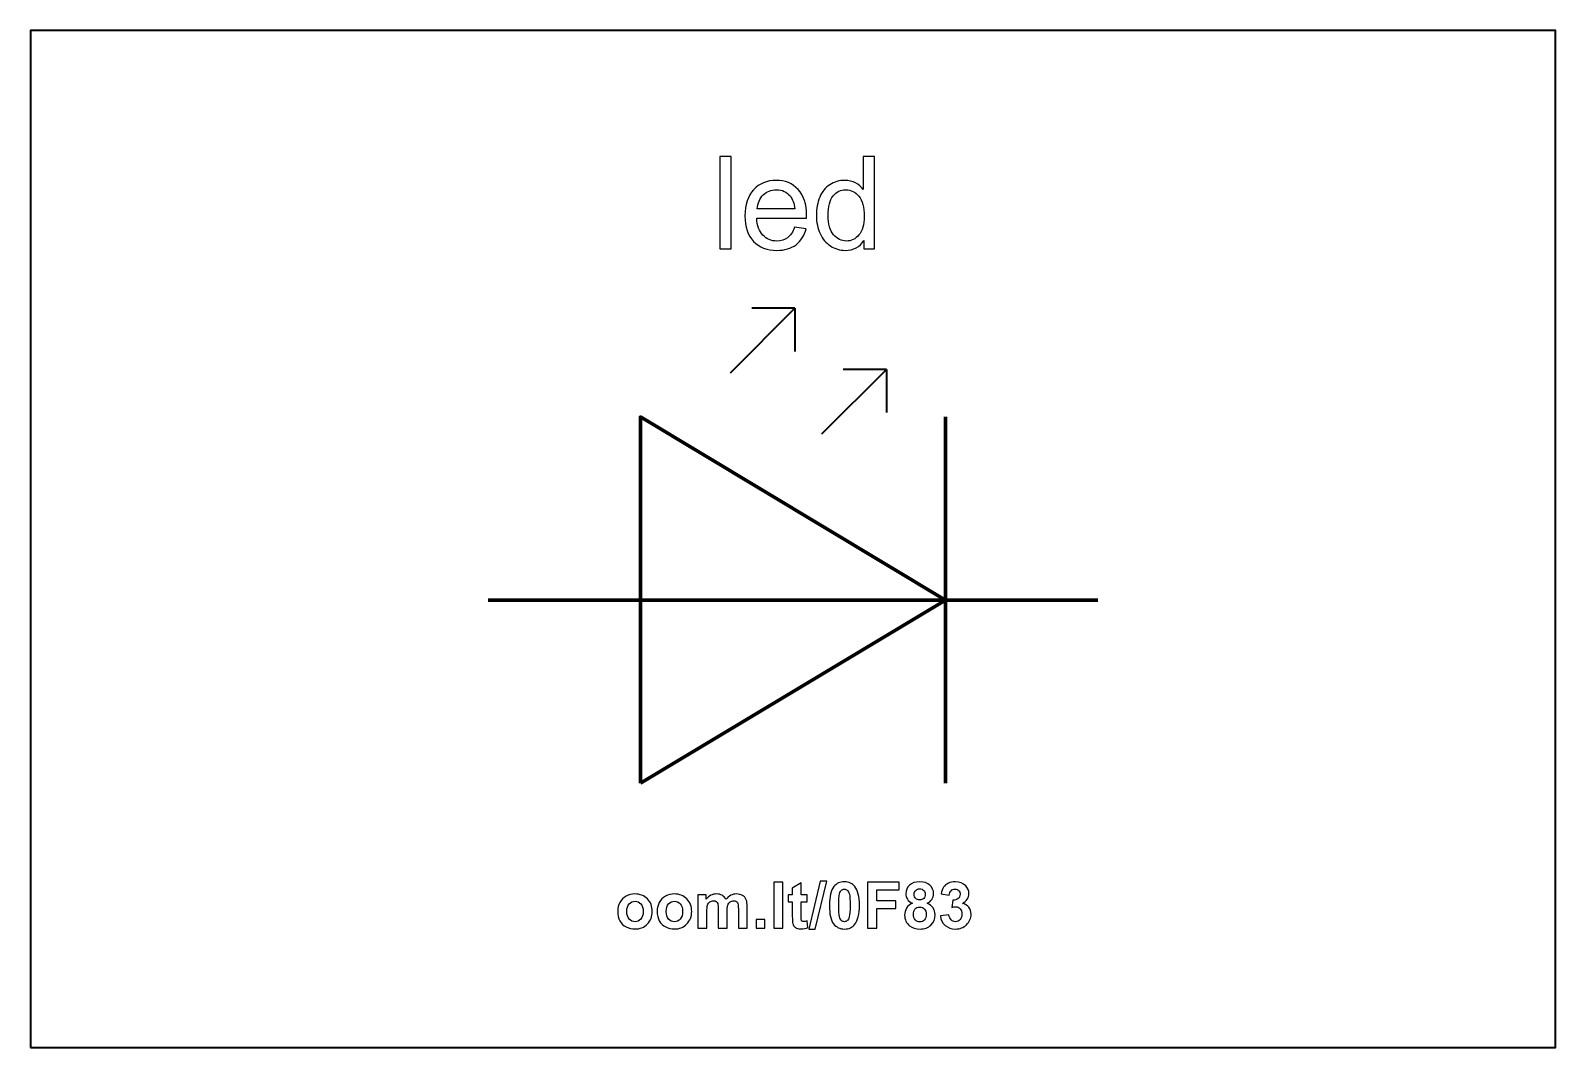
# Model space of a CAD drawing. Header units: centimetres. Extents: x -11.75 to -9.25, y -15.58 to -13.92.
import ezdxf

# ---------------------------------------------------------------- set-up
doc = ezdxf.new("R2010")
doc.units = ezdxf.units.CM
doc.header["$MEASUREMENT"] = 0
doc.layers.add('Layer 1', color=7, linetype='Continuous')

msp = doc.modelspace()

# ---------------------------------------------------------------- linework, layer by layer
at = {"layer": 'Layer 1', "color": 7, "lineweight": 35}
msp.add_lwpolyline([(-11.75, -15.58333), (-9.25, -15.58333), (-9.25, -13.91667), (-11.75, -13.91667), (-11.75, -15.58333)], close=True, dxfattribs=at)
at = {"layer": 'Layer 1', "color": 250}
for points, knots in [([(-10.62003, -14.27453), (-10.62003, -14.27453), (-10.62003, -14.12301), (-10.62003, -14.12301), (-10.62003, -14.12301), (-10.62003, -14.12301), (-10.60144, -14.12301), (-10.60144, -14.12301), (-10.60144, -14.12301), (-10.60144, -14.12301), (-10.60144, -14.27453), (-10.60144, -14.27453), (-10.60144, -14.27453), (-10.60144, -14.27453), (-10.62003, -14.27453), (-10.62003, -14.27453)], [0, 0, 0, 0, 0.25, 0.25, 0.25, 0.25, 0.5, 0.5, 0.5, 0.5, 0.75, 0.75, 0.75, 0.75, 1, 1, 1, 1]), ([(-10.38367, -14.27453), (-10.38367, -14.27453), (-10.38367, -14.26067), (-10.38367, -14.26067), (-10.38367, -14.26067), (-10.39062, -14.27157), (-10.40085, -14.277), (-10.41436, -14.277), (-10.41436, -14.277), (-10.42311, -14.277), (-10.43115, -14.2746), (-10.43849, -14.26977), (-10.43849, -14.26977), (-10.44583, -14.26497), (-10.45151, -14.25823), (-10.45557, -14.24955), (-10.45557, -14.24955), (-10.45959, -14.24091), (-10.4616, -14.231), (-10.4616, -14.21974), (-10.4616, -14.21974), (-10.4616, -14.20881), (-10.45976, -14.19886), (-10.45613, -14.18993), (-10.45613, -14.18993), (-10.45246, -14.18101), (-10.44699, -14.17416), (-10.43969, -14.16944), (-10.43969, -14.16944), (-10.43239, -14.16467), (-10.4242, -14.16227), (-10.41517, -14.16227), (-10.41517, -14.16227), (-10.40857, -14.16227), (-10.40268, -14.16369), (-10.39753, -14.16647), (-10.39753, -14.16647), (-10.39235, -14.16926), (-10.38815, -14.17289), (-10.3849, -14.17737), (-10.3849, -14.17737), (-10.3849, -14.17737), (-10.3849, -14.12301), (-10.3849, -14.12301), (-10.3849, -14.12301), (-10.3849, -14.12301), (-10.36642, -14.12301), (-10.36642, -14.12301), (-10.36642, -14.12301), (-10.36642, -14.12301), (-10.36642, -14.27453), (-10.36642, -14.27453), (-10.36642, -14.27453), (-10.36642, -14.27453), (-10.38367, -14.27453), (-10.38367, -14.27453)], [0, 0, 0, 0, 0.0714286, 0.0714286, 0.0714286, 0.0714286, 0.1428571, 0.1428571, 0.1428571, 0.1428571, 0.2142857, 0.2142857, 0.2142857, 0.2142857, 0.2857143, 0.2857143, 0.2857143, 0.2857143, 0.3571429, 0.3571429, 0.3571429, 0.3571429, 0.4285714, 0.4285714, 0.4285714, 0.4285714, 0.5, 0.5, 0.5, 0.5, 0.5714286, 0.5714286, 0.5714286, 0.5714286, 0.6428571, 0.6428571, 0.6428571, 0.6428571, 0.7142857, 0.7142857, 0.7142857, 0.7142857, 0.7857143, 0.7857143, 0.7857143, 0.7857143, 0.8571429, 0.8571429, 0.8571429, 0.8571429, 0.9285714, 0.9285714, 0.9285714, 0.9285714, 1, 1, 1, 1]), ([(-10.49747, -14.23918), (-10.49747, -14.23918), (-10.47825, -14.24154), (-10.47825, -14.24154), (-10.47825, -14.24154), (-10.48128, -14.2528), (-10.48689, -14.26151), (-10.49507, -14.26772), (-10.49507, -14.26772), (-10.50329, -14.27389), (-10.51377, -14.277), (-10.52651, -14.277), (-10.52651, -14.277), (-10.54256, -14.277), (-10.55529, -14.27206), (-10.56468, -14.26218), (-10.56468, -14.26218), (-10.5741, -14.2523), (-10.57879, -14.23844), (-10.57879, -14.22059), (-10.57879, -14.22059), (-10.57879, -14.2021), (-10.57403, -14.18778), (-10.56454, -14.17759), (-10.56454, -14.17759), (-10.55501, -14.16739), (-10.5427, -14.16227), (-10.52753, -14.16227), (-10.52753, -14.16227), (-10.51285, -14.16227), (-10.50086, -14.16728), (-10.49158, -14.17727), (-10.49158, -14.17727), (-10.48227, -14.18725), (-10.47761, -14.20133), (-10.47761, -14.21943), (-10.47761, -14.21943), (-10.47761, -14.22055), (-10.47765, -14.22221), (-10.47772, -14.2244), (-10.47772, -14.2244), (-10.47772, -14.2244), (-10.55956, -14.2244), (-10.55956, -14.2244), (-10.55956, -14.2244), (-10.55889, -14.23646), (-10.55547, -14.24571), (-10.54933, -14.25209), (-10.54933, -14.25209), (-10.54319, -14.25851), (-10.53557, -14.26172), (-10.5264, -14.26172), (-10.5264, -14.26172), (-10.51959, -14.26172), (-10.51377, -14.25992), (-10.50894, -14.25633), (-10.50894, -14.25633), (-10.5041, -14.25276), (-10.50029, -14.24705), (-10.49747, -14.23918)], [0, 0, 0, 0, 0.0666667, 0.0666667, 0.0666667, 0.0666667, 0.1333333, 0.1333333, 0.1333333, 0.1333333, 0.2, 0.2, 0.2, 0.2, 0.2666667, 0.2666667, 0.2666667, 0.2666667, 0.3333333, 0.3333333, 0.3333333, 0.3333333, 0.4, 0.4, 0.4, 0.4, 0.4666667, 0.4666667, 0.4666667, 0.4666667, 0.5333333, 0.5333333, 0.5333333, 0.5333333, 0.6, 0.6, 0.6, 0.6, 0.6666667, 0.6666667, 0.6666667, 0.6666667, 0.7333333, 0.7333333, 0.7333333, 0.7333333, 0.8, 0.8, 0.8, 0.8, 0.8666667, 0.8666667, 0.8666667, 0.8666667, 0.9333333, 0.9333333, 0.9333333, 0.9333333, 1, 1, 1, 1]), ([(-10.55854, -14.20909), (-10.55854, -14.20909), (-10.49726, -14.20909), (-10.49726, -14.20909), (-10.49726, -14.20909), (-10.49807, -14.19988), (-10.50044, -14.19293), (-10.50428, -14.18835), (-10.50428, -14.18835), (-10.51021, -14.18118), (-10.5179, -14.17759), (-10.52732, -14.17759), (-10.52732, -14.17759), (-10.53586, -14.17759), (-10.54305, -14.18044), (-10.54887, -14.18616), (-10.54887, -14.18616), (-10.55469, -14.19187), (-10.5579, -14.19953), (-10.55854, -14.20909)], [0, 0, 0, 0, 0.2, 0.2, 0.2, 0.2, 0.4, 0.4, 0.4, 0.4, 0.6, 0.6, 0.6, 0.6, 0.8, 0.8, 0.8, 0.8, 1, 1, 1, 1]), ([(-10.44248, -14.21974), (-10.44248, -14.23382), (-10.43951, -14.24433), (-10.43359, -14.25128), (-10.43359, -14.25128), (-10.42766, -14.25823), (-10.42068, -14.26172), (-10.4126, -14.26172), (-10.4126, -14.26172), (-10.40448, -14.26172), (-10.39757, -14.25837), (-10.39189, -14.25174), (-10.39189, -14.25174), (-10.38621, -14.24511), (-10.38335, -14.23495), (-10.38335, -14.22129), (-10.38335, -14.22129), (-10.38335, -14.20627), (-10.38624, -14.19526), (-10.39203, -14.18824), (-10.39203, -14.18824), (-10.39781, -14.18118), (-10.40494, -14.17769), (-10.41344, -14.17769), (-10.41344, -14.17769), (-10.4217, -14.17769), (-10.42861, -14.18108), (-10.43415, -14.18782), (-10.43415, -14.18782), (-10.43969, -14.19455), (-10.44248, -14.20521), (-10.44248, -14.21974)], [0, 0, 0, 0, 0.125, 0.125, 0.125, 0.125, 0.25, 0.25, 0.25, 0.25, 0.375, 0.375, 0.375, 0.375, 0.5, 0.5, 0.5, 0.5, 0.625, 0.625, 0.625, 0.625, 0.75, 0.75, 0.75, 0.75, 0.875, 0.875, 0.875, 0.875, 1, 1, 1, 1]), ([(-10.53119, -15.38788), (-10.53119, -15.38788), (-10.53119, -15.31212), (-10.53119, -15.31212), (-10.53119, -15.31212), (-10.53119, -15.31212), (-10.51667, -15.31212), (-10.51667, -15.31212), (-10.51667, -15.31212), (-10.51667, -15.31212), (-10.51667, -15.38788), (-10.51667, -15.38788), (-10.51667, -15.38788), (-10.51667, -15.38788), (-10.53119, -15.38788), (-10.53119, -15.38788)], [0, 0, 0, 0, 0.25, 0.25, 0.25, 0.25, 0.5, 0.5, 0.5, 0.5, 0.75, 0.75, 0.75, 0.75, 1, 1, 1, 1]), ([(-10.47664, -15.33301), (-10.47664, -15.33301), (-10.47664, -15.34458), (-10.47664, -15.34458), (-10.47664, -15.34458), (-10.47664, -15.34458), (-10.48655, -15.34458), (-10.48655, -15.34458), (-10.48655, -15.34458), (-10.48655, -15.34458), (-10.48655, -15.3667), (-10.48655, -15.3667), (-10.48655, -15.3667), (-10.48655, -15.37118), (-10.48646, -15.37379), (-10.48627, -15.37453), (-10.48627, -15.37453), (-10.48607, -15.37527), (-10.48565, -15.37587), (-10.48498, -15.37636), (-10.48498, -15.37636), (-10.48431, -15.37684), (-10.48348, -15.37709), (-10.48253, -15.37709), (-10.48253, -15.37709), (-10.48117, -15.37709), (-10.47923, -15.37661), (-10.47667, -15.37569), (-10.47667, -15.37569), (-10.47667, -15.37569), (-10.47544, -15.38695), (-10.47544, -15.38695), (-10.47544, -15.38695), (-10.47882, -15.38839), (-10.48263, -15.38911), (-10.48692, -15.38911), (-10.48692, -15.38911), (-10.48953, -15.38911), (-10.49189, -15.38867), (-10.49399, -15.38781), (-10.49399, -15.38781), (-10.49609, -15.38693), (-10.49763, -15.38578), (-10.49861, -15.38439), (-10.49861, -15.38439), (-10.4996, -15.38299), (-10.50027, -15.38111), (-10.50066, -15.37873), (-10.50066, -15.37873), (-10.50096, -15.37705), (-10.50112, -15.37363), (-10.50112, -15.3685), (-10.50112, -15.3685), (-10.50112, -15.3685), (-10.50112, -15.34458), (-10.50112, -15.34458), (-10.50112, -15.34458), (-10.50112, -15.34458), (-10.50778, -15.34458), (-10.50778, -15.34458), (-10.50778, -15.34458), (-10.50778, -15.34458), (-10.50778, -15.33301), (-10.50778, -15.33301), (-10.50778, -15.33301), (-10.50778, -15.33301), (-10.50112, -15.33301), (-10.50112, -15.33301), (-10.50112, -15.33301), (-10.50112, -15.33301), (-10.50112, -15.32209), (-10.50112, -15.32209), (-10.50112, -15.32209), (-10.50112, -15.32209), (-10.48655, -15.31362), (-10.48655, -15.31362), (-10.48655, -15.31362), (-10.48655, -15.31362), (-10.48655, -15.33301), (-10.48655, -15.33301), (-10.48655, -15.33301), (-10.48655, -15.33301), (-10.47664, -15.33301), (-10.47664, -15.33301)], [0, 0, 0, 0, 0.047619, 0.047619, 0.047619, 0.047619, 0.0952381, 0.0952381, 0.0952381, 0.0952381, 0.1428571, 0.1428571, 0.1428571, 0.1428571, 0.1904762, 0.1904762, 0.1904762, 0.1904762, 0.2380952, 0.2380952, 0.2380952, 0.2380952, 0.2857143, 0.2857143, 0.2857143, 0.2857143, 0.3333333, 0.3333333, 0.3333333, 0.3333333, 0.3809524, 0.3809524, 0.3809524, 0.3809524, 0.4285714, 0.4285714, 0.4285714, 0.4285714, 0.4761905, 0.4761905, 0.4761905, 0.4761905, 0.5238095, 0.5238095, 0.5238095, 0.5238095, 0.5714286, 0.5714286, 0.5714286, 0.5714286, 0.6190476, 0.6190476, 0.6190476, 0.6190476, 0.6666667, 0.6666667, 0.6666667, 0.6666667, 0.7142857, 0.7142857, 0.7142857, 0.7142857, 0.7619048, 0.7619048, 0.7619048, 0.7619048, 0.8095238, 0.8095238, 0.8095238, 0.8095238, 0.8571429, 0.8571429, 0.8571429, 0.8571429, 0.9047619, 0.9047619, 0.9047619, 0.9047619, 0.952381, 0.952381, 0.952381, 0.952381, 1, 1, 1, 1]), ([(-10.47431, -15.38917), (-10.47431, -15.38917), (-10.45554, -15.31084), (-10.45554, -15.31084), (-10.45554, -15.31084), (-10.45554, -15.31084), (-10.44464, -15.31084), (-10.44464, -15.31084), (-10.44464, -15.31084), (-10.44464, -15.31084), (-10.4636, -15.38917), (-10.4636, -15.38917), (-10.4636, -15.38917), (-10.4636, -15.38917), (-10.47431, -15.38917), (-10.47431, -15.38917)], [0, 0, 0, 0, 0.25, 0.25, 0.25, 0.25, 0.5, 0.5, 0.5, 0.5, 0.75, 0.75, 0.75, 0.75, 1, 1, 1, 1]), ([(-10.41572, -15.31181), (-10.40836, -15.31181), (-10.40263, -15.31443), (-10.3985, -15.31967), (-10.3985, -15.31967), (-10.39358, -15.32586), (-10.39111, -15.33615), (-10.39111, -15.35052), (-10.39111, -15.35052), (-10.39111, -15.36484), (-10.3936, -15.37515), (-10.39856, -15.38142), (-10.39856, -15.38142), (-10.40265, -15.38659), (-10.40836, -15.38917), (-10.41572, -15.38917), (-10.41572, -15.38917), (-10.42307, -15.38917), (-10.42902, -15.38635), (-10.43353, -15.38067), (-10.43353, -15.38067), (-10.43805, -15.375), (-10.44031, -15.3649), (-10.44031, -15.35036), (-10.44031, -15.35036), (-10.44031, -15.33609), (-10.43782, -15.32583), (-10.43286, -15.31957), (-10.43286, -15.31957), (-10.42877, -15.3144), (-10.42305, -15.31181), (-10.41572, -15.31181)], [0, 0, 0, 0, 0.125, 0.125, 0.125, 0.125, 0.25, 0.25, 0.25, 0.25, 0.375, 0.375, 0.375, 0.375, 0.5, 0.5, 0.5, 0.5, 0.625, 0.625, 0.625, 0.625, 0.75, 0.75, 0.75, 0.75, 0.875, 0.875, 0.875, 0.875, 1, 1, 1, 1]), ([(-10.41572, -15.32385), (-10.41746, -15.32385), (-10.41903, -15.32442), (-10.42041, -15.32553), (-10.42041, -15.32553), (-10.42178, -15.32666), (-10.42286, -15.32867), (-10.42362, -15.33156), (-10.42362, -15.33156), (-10.42461, -15.33532), (-10.42512, -15.34163), (-10.42512, -15.35052), (-10.42512, -15.35052), (-10.42512, -15.35941), (-10.42466, -15.36551), (-10.42378, -15.36883), (-10.42378, -15.36883), (-10.42288, -15.37216), (-10.42175, -15.37437), (-10.42039, -15.37548), (-10.42039, -15.37548), (-10.41902, -15.37657), (-10.41746, -15.37714), (-10.41572, -15.37714), (-10.41572, -15.37714), (-10.41395, -15.37714), (-10.41238, -15.37657), (-10.41101, -15.37544), (-10.41101, -15.37544), (-10.40963, -15.37433), (-10.40856, -15.37232), (-10.4078, -15.36943), (-10.4078, -15.36943), (-10.40681, -15.36571), (-10.4063, -15.35941), (-10.4063, -15.35052), (-10.4063, -15.35052), (-10.4063, -15.34163), (-10.40676, -15.33553), (-10.40764, -15.3322), (-10.40764, -15.3322), (-10.40854, -15.32888), (-10.40967, -15.32666), (-10.41103, -15.32553), (-10.41103, -15.32553), (-10.4124, -15.32442), (-10.41395, -15.32385), (-10.41572, -15.32385)], [0, 0, 0, 0, 0.0833333, 0.0833333, 0.0833333, 0.0833333, 0.1666667, 0.1666667, 0.1666667, 0.1666667, 0.25, 0.25, 0.25, 0.25, 0.3333333, 0.3333333, 0.3333333, 0.3333333, 0.4166667, 0.4166667, 0.4166667, 0.4166667, 0.5, 0.5, 0.5, 0.5, 0.5833333, 0.5833333, 0.5833333, 0.5833333, 0.6666667, 0.6666667, 0.6666667, 0.6666667, 0.75, 0.75, 0.75, 0.75, 0.8333333, 0.8333333, 0.8333333, 0.8333333, 0.9166667, 0.9166667, 0.9166667, 0.9166667, 1, 1, 1, 1]), ([(-10.37809, -15.38788), (-10.37809, -15.38788), (-10.37809, -15.31212), (-10.37809, -15.31212), (-10.37809, -15.31212), (-10.37809, -15.31212), (-10.32615, -15.31212), (-10.32615, -15.31212), (-10.32615, -15.31212), (-10.32615, -15.31212), (-10.32615, -15.32495), (-10.32615, -15.32495), (-10.32615, -15.32495), (-10.32615, -15.32495), (-10.36278, -15.32495), (-10.36278, -15.32495), (-10.36278, -15.32495), (-10.36278, -15.32495), (-10.36278, -15.34287), (-10.36278, -15.34287), (-10.36278, -15.34287), (-10.36278, -15.34287), (-10.33116, -15.34287), (-10.33116, -15.34287), (-10.33116, -15.34287), (-10.33116, -15.34287), (-10.33116, -15.35569), (-10.33116, -15.35569), (-10.33116, -15.35569), (-10.33116, -15.35569), (-10.36278, -15.35569), (-10.36278, -15.35569), (-10.36278, -15.35569), (-10.36278, -15.35569), (-10.36278, -15.38788), (-10.36278, -15.38788), (-10.36278, -15.38788), (-10.36278, -15.38788), (-10.37809, -15.38788), (-10.37809, -15.38788)], [0, 0, 0, 0, 0.1, 0.1, 0.1, 0.1, 0.2, 0.2, 0.2, 0.2, 0.3, 0.3, 0.3, 0.3, 0.4, 0.4, 0.4, 0.4, 0.5, 0.5, 0.5, 0.5, 0.6, 0.6, 0.6, 0.6, 0.7, 0.7, 0.7, 0.7, 0.8, 0.8, 0.8, 0.8, 0.9, 0.9, 0.9, 0.9, 1, 1, 1, 1]), ([(-10.3043, -15.34701), (-10.30806, -15.34542), (-10.31079, -15.34324), (-10.31248, -15.34047), (-10.31248, -15.34047), (-10.31419, -15.3377), (-10.31504, -15.33465), (-10.31504, -15.33135), (-10.31504, -15.33135), (-10.31504, -15.3257), (-10.31308, -15.32103), (-10.30913, -15.31734), (-10.30913, -15.31734), (-10.30518, -15.31366), (-10.29957, -15.31181), (-10.29231, -15.31181), (-10.29231, -15.31181), (-10.28511, -15.31181), (-10.27952, -15.31366), (-10.27555, -15.31734), (-10.27555, -15.31734), (-10.27156, -15.32103), (-10.26957, -15.3257), (-10.26957, -15.33135), (-10.26957, -15.33135), (-10.26957, -15.33486), (-10.27049, -15.33798), (-10.27232, -15.34073), (-10.27232, -15.34073), (-10.27414, -15.34347), (-10.27671, -15.34557), (-10.28001, -15.34701), (-10.28001, -15.34701), (-10.27581, -15.34869), (-10.27262, -15.35116), (-10.27043, -15.3544), (-10.27043, -15.3544), (-10.26825, -15.35763), (-10.26715, -15.36137), (-10.26715, -15.3656), (-10.26715, -15.3656), (-10.26715, -15.37261), (-10.26938, -15.37828), (-10.27384, -15.38266), (-10.27384, -15.38266), (-10.2783, -15.38703), (-10.28423, -15.38922), (-10.29164, -15.38922), (-10.29164, -15.38922), (-10.29853, -15.38922), (-10.30426, -15.38742), (-10.30885, -15.38381), (-10.30885, -15.38381), (-10.31427, -15.37952), (-10.31696, -15.37366), (-10.31696, -15.36622), (-10.31696, -15.36622), (-10.31696, -15.36213), (-10.31594, -15.35837), (-10.31391, -15.35493), (-10.31391, -15.35493), (-10.31188, -15.35151), (-10.30867, -15.34886), (-10.3043, -15.34701)], [0, 0, 0, 0, 0.0625, 0.0625, 0.0625, 0.0625, 0.125, 0.125, 0.125, 0.125, 0.1875, 0.1875, 0.1875, 0.1875, 0.25, 0.25, 0.25, 0.25, 0.3125, 0.3125, 0.3125, 0.3125, 0.375, 0.375, 0.375, 0.375, 0.4375, 0.4375, 0.4375, 0.4375, 0.5, 0.5, 0.5, 0.5, 0.5625, 0.5625, 0.5625, 0.5625, 0.625, 0.625, 0.625, 0.625, 0.6875, 0.6875, 0.6875, 0.6875, 0.75, 0.75, 0.75, 0.75, 0.8125, 0.8125, 0.8125, 0.8125, 0.875, 0.875, 0.875, 0.875, 0.9375, 0.9375, 0.9375, 0.9375, 1, 1, 1, 1]), ([(-10.3013, -15.33239), (-10.3013, -15.33528), (-10.30049, -15.33754), (-10.29885, -15.33915), (-10.29885, -15.33915), (-10.29721, -15.34077), (-10.29504, -15.34158), (-10.29231, -15.34158), (-10.29231, -15.34158), (-10.28955, -15.34158), (-10.28735, -15.34077), (-10.28569, -15.33913), (-10.28569, -15.33913), (-10.28405, -15.33749), (-10.28322, -15.33523), (-10.28322, -15.33234), (-10.28322, -15.33234), (-10.28322, -15.3296), (-10.28403, -15.32743), (-10.28567, -15.32579), (-10.28567, -15.32579), (-10.28731, -15.32415), (-10.28947, -15.32334), (-10.29216, -15.32334), (-10.29216, -15.32334), (-10.29495, -15.32334), (-10.29717, -15.32417), (-10.29883, -15.32581), (-10.29883, -15.32581), (-10.30047, -15.32747), (-10.3013, -15.32966), (-10.3013, -15.33239)], [0, 0, 0, 0, 0.125, 0.125, 0.125, 0.125, 0.25, 0.25, 0.25, 0.25, 0.375, 0.375, 0.375, 0.375, 0.5, 0.5, 0.5, 0.5, 0.625, 0.625, 0.625, 0.625, 0.75, 0.75, 0.75, 0.75, 0.875, 0.875, 0.875, 0.875, 1, 1, 1, 1]), ([(-10.2584, -15.36777), (-10.2584, -15.36777), (-10.24436, -15.36608), (-10.24436, -15.36608), (-10.24436, -15.36608), (-10.24391, -15.36966), (-10.24271, -15.37239), (-10.24073, -15.37428), (-10.24073, -15.37428), (-10.23877, -15.37619), (-10.23639, -15.37714), (-10.2336, -15.37714), (-10.2336, -15.37714), (-10.23061, -15.37714), (-10.22808, -15.37599), (-10.22604, -15.37372), (-10.22604, -15.37372), (-10.22399, -15.37144), (-10.22297, -15.36839), (-10.22297, -15.36453), (-10.22297, -15.36453), (-10.22297, -15.36088), (-10.22394, -15.35798), (-10.22591, -15.35585), (-10.22591, -15.35585), (-10.22787, -15.3537), (-10.23027, -15.35264), (-10.23309, -15.35264), (-10.23309, -15.35264), (-10.23494, -15.35264), (-10.23717, -15.35299), (-10.23976, -15.35371), (-10.23976, -15.35371), (-10.23976, -15.35371), (-10.23815, -15.3419), (-10.23815, -15.3419), (-10.23815, -15.3419), (-10.23422, -15.34199), (-10.23122, -15.34114), (-10.22916, -15.33934), (-10.22916, -15.33934), (-10.2271, -15.33752), (-10.22606, -15.33512), (-10.22606, -15.33213), (-10.22606, -15.33213), (-10.22606, -15.32957), (-10.22681, -15.32754), (-10.22833, -15.32602), (-10.22833, -15.32602), (-10.22985, -15.32451), (-10.23188, -15.32375), (-10.23438, -15.32375), (-10.23438, -15.32375), (-10.23687, -15.32375), (-10.23898, -15.32461), (-10.24073, -15.32634), (-10.24073, -15.32634), (-10.24249, -15.32805), (-10.24357, -15.33057), (-10.24394, -15.33387), (-10.24394, -15.33387), (-10.24394, -15.33387), (-10.25733, -15.33161), (-10.25733, -15.33161), (-10.25733, -15.33161), (-10.25639, -15.32703), (-10.255, -15.32336), (-10.25311, -15.32063), (-10.25311, -15.32063), (-10.25124, -15.31789), (-10.24861, -15.31574), (-10.24526, -15.31417), (-10.24526, -15.31417), (-10.24189, -15.3126), (-10.23814, -15.31181), (-10.23397, -15.31181), (-10.23397, -15.31181), (-10.22683, -15.31181), (-10.22112, -15.31408), (-10.21681, -15.31863), (-10.21681, -15.31863), (-10.21327, -15.32235), (-10.21149, -15.32655), (-10.21149, -15.33124), (-10.21149, -15.33124), (-10.21149, -15.33789), (-10.21512, -15.3432), (-10.22239, -15.34715), (-10.22239, -15.34715), (-10.21805, -15.34809), (-10.21459, -15.35017), (-10.21198, -15.35341), (-10.21198, -15.35341), (-10.20939, -15.35664), (-10.20808, -15.36056), (-10.20808, -15.36514), (-10.20808, -15.36514), (-10.20808, -15.37179), (-10.21052, -15.37746), (-10.21537, -15.38215), (-10.21537, -15.38215), (-10.22022, -15.38682), (-10.22627, -15.38917), (-10.2335, -15.38917), (-10.2335, -15.38917), (-10.24036, -15.38917), (-10.24604, -15.38719), (-10.25055, -15.38326), (-10.25055, -15.38326), (-10.25507, -15.37931), (-10.25768, -15.37416), (-10.2584, -15.36777)], [0, 0, 0, 0, 0.0357143, 0.0357143, 0.0357143, 0.0357143, 0.0714286, 0.0714286, 0.0714286, 0.0714286, 0.1071429, 0.1071429, 0.1071429, 0.1071429, 0.1428571, 0.1428571, 0.1428571, 0.1428571, 0.1785714, 0.1785714, 0.1785714, 0.1785714, 0.2142857, 0.2142857, 0.2142857, 0.2142857, 0.25, 0.25, 0.25, 0.25, 0.2857143, 0.2857143, 0.2857143, 0.2857143, 0.3214286, 0.3214286, 0.3214286, 0.3214286, 0.3571429, 0.3571429, 0.3571429, 0.3571429, 0.3928571, 0.3928571, 0.3928571, 0.3928571, 0.4285714, 0.4285714, 0.4285714, 0.4285714, 0.4642857, 0.4642857, 0.4642857, 0.4642857, 0.5, 0.5, 0.5, 0.5, 0.5357143, 0.5357143, 0.5357143, 0.5357143, 0.5714286, 0.5714286, 0.5714286, 0.5714286, 0.6071429, 0.6071429, 0.6071429, 0.6071429, 0.6428571, 0.6428571, 0.6428571, 0.6428571, 0.6785714, 0.6785714, 0.6785714, 0.6785714, 0.7142857, 0.7142857, 0.7142857, 0.7142857, 0.75, 0.75, 0.75, 0.75, 0.7857143, 0.7857143, 0.7857143, 0.7857143, 0.8214286, 0.8214286, 0.8214286, 0.8214286, 0.8571429, 0.8571429, 0.8571429, 0.8571429, 0.8928571, 0.8928571, 0.8928571, 0.8928571, 0.9285714, 0.9285714, 0.9285714, 0.9285714, 0.9642857, 0.9642857, 0.9642857, 0.9642857, 1, 1, 1, 1]), ([(-10.78734, -15.35966), (-10.78734, -15.35484), (-10.78614, -15.35017), (-10.78377, -15.34565), (-10.78377, -15.34565), (-10.78139, -15.34116), (-10.77802, -15.3377), (-10.77367, -15.33534), (-10.77367, -15.33534), (-10.76931, -15.33295), (-10.76444, -15.33175), (-10.75906, -15.33175), (-10.75906, -15.33175), (-10.75077, -15.33175), (-10.74396, -15.33445), (-10.73865, -15.33985), (-10.73865, -15.33985), (-10.73335, -15.34525), (-10.7307, -15.35206), (-10.7307, -15.36029), (-10.7307, -15.36029), (-10.7307, -15.36858), (-10.73338, -15.37546), (-10.73873, -15.38093), (-10.73873, -15.38093), (-10.74409, -15.3864), (-10.75083, -15.38911), (-10.75896, -15.38911), (-10.75896, -15.38911), (-10.764, -15.38911), (-10.76878, -15.38799), (-10.77335, -15.38571), (-10.77335, -15.38571), (-10.77792, -15.38344), (-10.78139, -15.3801), (-10.78377, -15.37571), (-10.78377, -15.37571), (-10.78614, -15.37132), (-10.78734, -15.36597), (-10.78734, -15.35966)], [0, 0, 0, 0, 0.1, 0.1, 0.1, 0.1, 0.2, 0.2, 0.2, 0.2, 0.3, 0.3, 0.3, 0.3, 0.4, 0.4, 0.4, 0.4, 0.5, 0.5, 0.5, 0.5, 0.6, 0.6, 0.6, 0.6, 0.7, 0.7, 0.7, 0.7, 0.8, 0.8, 0.8, 0.8, 0.9, 0.9, 0.9, 0.9, 1, 1, 1, 1]), ([(-10.77245, -15.36043), (-10.77245, -15.36588), (-10.77116, -15.37005), (-10.76857, -15.37294), (-10.76857, -15.37294), (-10.76599, -15.37583), (-10.7628, -15.37728), (-10.75901, -15.37728), (-10.75901, -15.37728), (-10.75522, -15.37728), (-10.75204, -15.37583), (-10.74948, -15.37294), (-10.74948, -15.37294), (-10.74691, -15.37005), (-10.74562, -15.36585), (-10.74562, -15.36033), (-10.74562, -15.36033), (-10.74562, -15.35497), (-10.74691, -15.35082), (-10.74948, -15.34793), (-10.74948, -15.34793), (-10.75204, -15.34504), (-10.75522, -15.34359), (-10.75901, -15.34359), (-10.75901, -15.34359), (-10.7628, -15.34359), (-10.76599, -15.34504), (-10.76857, -15.34793), (-10.76857, -15.34793), (-10.77116, -15.35082), (-10.77245, -15.355), (-10.77245, -15.36043)], [0, 0, 0, 0, 0.125, 0.125, 0.125, 0.125, 0.25, 0.25, 0.25, 0.25, 0.375, 0.375, 0.375, 0.375, 0.5, 0.5, 0.5, 0.5, 0.625, 0.625, 0.625, 0.625, 0.75, 0.75, 0.75, 0.75, 0.875, 0.875, 0.875, 0.875, 1, 1, 1, 1]), ([(-10.7227, -15.35966), (-10.7227, -15.35484), (-10.7215, -15.35017), (-10.71913, -15.34565), (-10.71913, -15.34565), (-10.71675, -15.34116), (-10.71338, -15.3377), (-10.70903, -15.33534), (-10.70903, -15.33534), (-10.70467, -15.33295), (-10.6998, -15.33175), (-10.69442, -15.33175), (-10.69442, -15.33175), (-10.68613, -15.33175), (-10.67932, -15.33445), (-10.67401, -15.33985), (-10.67401, -15.33985), (-10.66871, -15.34525), (-10.66606, -15.35206), (-10.66606, -15.36029), (-10.66606, -15.36029), (-10.66606, -15.36858), (-10.66874, -15.37546), (-10.67409, -15.38093), (-10.67409, -15.38093), (-10.67945, -15.3864), (-10.68619, -15.38911), (-10.69432, -15.38911), (-10.69432, -15.38911), (-10.69936, -15.38911), (-10.70414, -15.38799), (-10.70871, -15.38571), (-10.70871, -15.38571), (-10.71328, -15.38344), (-10.71675, -15.3801), (-10.71913, -15.37571), (-10.71913, -15.37571), (-10.7215, -15.37132), (-10.7227, -15.36597), (-10.7227, -15.35966)], [0, 0, 0, 0, 0.1, 0.1, 0.1, 0.1, 0.2, 0.2, 0.2, 0.2, 0.3, 0.3, 0.3, 0.3, 0.4, 0.4, 0.4, 0.4, 0.5, 0.5, 0.5, 0.5, 0.6, 0.6, 0.6, 0.6, 0.7, 0.7, 0.7, 0.7, 0.8, 0.8, 0.8, 0.8, 0.9, 0.9, 0.9, 0.9, 1, 1, 1, 1]), ([(-10.70781, -15.36043), (-10.70781, -15.36588), (-10.70652, -15.37005), (-10.70393, -15.37294), (-10.70393, -15.37294), (-10.70135, -15.37583), (-10.69816, -15.37728), (-10.69437, -15.37728), (-10.69437, -15.37728), (-10.69058, -15.37728), (-10.6874, -15.37583), (-10.68484, -15.37294), (-10.68484, -15.37294), (-10.68227, -15.37005), (-10.68098, -15.36585), (-10.68098, -15.36033), (-10.68098, -15.36033), (-10.68098, -15.35497), (-10.68227, -15.35082), (-10.68484, -15.34793), (-10.68484, -15.34793), (-10.6874, -15.34504), (-10.69058, -15.34359), (-10.69437, -15.34359), (-10.69437, -15.34359), (-10.69816, -15.34359), (-10.70135, -15.34504), (-10.70393, -15.34793), (-10.70393, -15.34793), (-10.70652, -15.35082), (-10.70781, -15.355), (-10.70781, -15.36043)], [0, 0, 0, 0, 0.125, 0.125, 0.125, 0.125, 0.25, 0.25, 0.25, 0.25, 0.375, 0.375, 0.375, 0.375, 0.5, 0.5, 0.5, 0.5, 0.625, 0.625, 0.625, 0.625, 0.75, 0.75, 0.75, 0.75, 0.875, 0.875, 0.875, 0.875, 1, 1, 1, 1]), ([(-10.65578, -15.33301), (-10.65578, -15.33301), (-10.64239, -15.33301), (-10.64239, -15.33301), (-10.64239, -15.33301), (-10.64239, -15.33301), (-10.64239, -15.34049), (-10.64239, -15.34049), (-10.64239, -15.34049), (-10.63761, -15.33467), (-10.6319, -15.33175), (-10.62528, -15.33175), (-10.62528, -15.33175), (-10.62177, -15.33175), (-10.61872, -15.33248), (-10.61615, -15.33392), (-10.61615, -15.33392), (-10.61356, -15.33537), (-10.61144, -15.33756), (-10.60978, -15.34049), (-10.60978, -15.34049), (-10.60738, -15.33756), (-10.60477, -15.33537), (-10.60198, -15.33392), (-10.60198, -15.33392), (-10.5992, -15.33248), (-10.59622, -15.33175), (-10.59304, -15.33175), (-10.59304, -15.33175), (-10.58902, -15.33175), (-10.5856, -15.33258), (-10.58281, -15.33422), (-10.58281, -15.33422), (-10.58002, -15.33585), (-10.57794, -15.33826), (-10.57657, -15.34142), (-10.57657, -15.34142), (-10.57556, -15.34377), (-10.57507, -15.34756), (-10.57507, -15.3528), (-10.57507, -15.3528), (-10.57507, -15.3528), (-10.57507, -15.38788), (-10.57507, -15.38788), (-10.57507, -15.38788), (-10.57507, -15.38788), (-10.58958, -15.38788), (-10.58958, -15.38788), (-10.58958, -15.38788), (-10.58958, -15.38788), (-10.58958, -15.35652), (-10.58958, -15.35652), (-10.58958, -15.35652), (-10.58958, -15.35107), (-10.59008, -15.34756), (-10.59108, -15.34597), (-10.59108, -15.34597), (-10.59242, -15.34391), (-10.59449, -15.34287), (-10.59728, -15.34287), (-10.59728, -15.34287), (-10.59932, -15.34287), (-10.60123, -15.34348), (-10.60303, -15.34474), (-10.60303, -15.34474), (-10.60481, -15.34597), (-10.60609, -15.34779), (-10.60689, -15.35019), (-10.60689, -15.35019), (-10.60768, -15.35259), (-10.60809, -15.35636), (-10.60809, -15.36153), (-10.60809, -15.36153), (-10.60809, -15.36153), (-10.60809, -15.38788), (-10.60809, -15.38788), (-10.60809, -15.38788), (-10.60809, -15.38788), (-10.6226, -15.38788), (-10.6226, -15.38788), (-10.6226, -15.38788), (-10.6226, -15.38788), (-10.6226, -15.35781), (-10.6226, -15.35781), (-10.6226, -15.35781), (-10.6226, -15.35246), (-10.62287, -15.34902), (-10.62338, -15.34747), (-10.62338, -15.34747), (-10.62389, -15.34592), (-10.6247, -15.34477), (-10.62578, -15.34401), (-10.62578, -15.34401), (-10.62687, -15.34326), (-10.62834, -15.34287), (-10.63021, -15.34287), (-10.63021, -15.34287), (-10.63245, -15.34287), (-10.63446, -15.34347), (-10.63624, -15.34468), (-10.63624, -15.34468), (-10.63804, -15.34588), (-10.63932, -15.34763), (-10.6401, -15.3499), (-10.6401, -15.3499), (-10.64088, -15.35218), (-10.64127, -15.35594), (-10.64127, -15.36121), (-10.64127, -15.36121), (-10.64127, -15.36121), (-10.64127, -15.38788), (-10.64127, -15.38788), (-10.64127, -15.38788), (-10.64127, -15.38788), (-10.65578, -15.38788), (-10.65578, -15.38788), (-10.65578, -15.38788), (-10.65578, -15.38788), (-10.65578, -15.33301), (-10.65578, -15.33301)], [0, 0, 0, 0, 0.0333333, 0.0333333, 0.0333333, 0.0333333, 0.0666667, 0.0666667, 0.0666667, 0.0666667, 0.1, 0.1, 0.1, 0.1, 0.1333333, 0.1333333, 0.1333333, 0.1333333, 0.1666667, 0.1666667, 0.1666667, 0.1666667, 0.2, 0.2, 0.2, 0.2, 0.2333333, 0.2333333, 0.2333333, 0.2333333, 0.2666667, 0.2666667, 0.2666667, 0.2666667, 0.3, 0.3, 0.3, 0.3, 0.3333333, 0.3333333, 0.3333333, 0.3333333, 0.3666667, 0.3666667, 0.3666667, 0.3666667, 0.4, 0.4, 0.4, 0.4, 0.4333333, 0.4333333, 0.4333333, 0.4333333, 0.4666667, 0.4666667, 0.4666667, 0.4666667, 0.5, 0.5, 0.5, 0.5, 0.5333333, 0.5333333, 0.5333333, 0.5333333, 0.5666667, 0.5666667, 0.5666667, 0.5666667, 0.6, 0.6, 0.6, 0.6, 0.6333333, 0.6333333, 0.6333333, 0.6333333, 0.6666667, 0.6666667, 0.6666667, 0.6666667, 0.7, 0.7, 0.7, 0.7, 0.7333333, 0.7333333, 0.7333333, 0.7333333, 0.7666667, 0.7666667, 0.7666667, 0.7666667, 0.8, 0.8, 0.8, 0.8, 0.8333333, 0.8333333, 0.8333333, 0.8333333, 0.8666667, 0.8666667, 0.8666667, 0.8666667, 0.9, 0.9, 0.9, 0.9, 0.9333333, 0.9333333, 0.9333333, 0.9333333, 0.9666667, 0.9666667, 0.9666667, 0.9666667, 1, 1, 1, 1]), ([(-10.56059, -15.38788), (-10.56059, -15.38788), (-10.56059, -15.37336), (-10.56059, -15.37336), (-10.56059, -15.37336), (-10.56059, -15.37336), (-10.54607, -15.37336), (-10.54607, -15.37336), (-10.54607, -15.37336), (-10.54607, -15.37336), (-10.54607, -15.38788), (-10.54607, -15.38788), (-10.54607, -15.38788), (-10.54607, -15.38788), (-10.56059, -15.38788), (-10.56059, -15.38788)], [0, 0, 0, 0, 0.25, 0.25, 0.25, 0.25, 0.5, 0.5, 0.5, 0.5, 0.75, 0.75, 0.75, 0.75, 1, 1, 1, 1]), ([(-10.30264, -15.36483), (-10.30264, -15.36883), (-10.30162, -15.37195), (-10.29957, -15.37419), (-10.29957, -15.37419), (-10.29753, -15.37643), (-10.29497, -15.37754), (-10.2919, -15.37754), (-10.2919, -15.37754), (-10.2889, -15.37754), (-10.28641, -15.37647), (-10.28446, -15.37432), (-10.28446, -15.37432), (-10.2825, -15.37216), (-10.28151, -15.36906), (-10.28151, -15.36499), (-10.28151, -15.36499), (-10.28151, -15.36144), (-10.28252, -15.35858), (-10.28451, -15.35643), (-10.28451, -15.35643), (-10.2865, -15.35428), (-10.28904, -15.3532), (-10.29211, -15.3532), (-10.29211, -15.3532), (-10.29566, -15.3532), (-10.2983, -15.35444), (-10.30003, -15.35687), (-10.30003, -15.35687), (-10.30178, -15.35932), (-10.30264, -15.36197), (-10.30264, -15.36483)], [0, 0, 0, 0, 0.125, 0.125, 0.125, 0.125, 0.25, 0.25, 0.25, 0.25, 0.375, 0.375, 0.375, 0.375, 0.5, 0.5, 0.5, 0.5, 0.625, 0.625, 0.625, 0.625, 0.75, 0.75, 0.75, 0.75, 0.875, 0.875, 0.875, 0.875, 1, 1, 1, 1])]:
    msp.add_open_spline(points, degree=3, knots=knots, dxfattribs=at)
at = {"layer": 'Layer 1', "color": 250, "lineweight": 35}
for points in [[(-10.49698, -14.37197), (-10.49698, -14.37197), (-10.60304, -14.47803), (-10.60304, -14.47803)], [(-10.49698, -14.37197), (-10.49698, -14.37197), (-10.56769, -14.37196), (-10.56769, -14.37196)], [(-10.49698, -14.37197), (-10.49698, -14.37197), (-10.49697, -14.44268), (-10.49697, -14.44268)], [(-10.34698, -14.47197), (-10.34698, -14.47197), (-10.45304, -14.57803), (-10.45304, -14.57803)], [(-10.34698, -14.47197), (-10.34698, -14.47197), (-10.41769, -14.47196), (-10.41769, -14.47196)], [(-10.34698, -14.47197), (-10.34698, -14.47197), (-10.34697, -14.54268), (-10.34697, -14.54268)]]:
    msp.add_open_spline(points, degree=3, dxfattribs=at)
at = {"layer": 'Layer 1', "color": 7, "lineweight": 106}
msp.add_open_spline([(-10.75001, -15.15), (-10.75001, -15.15), (-10.75001, -14.55), (-10.75001, -14.55), (-10.75001, -14.55), (-10.75001, -14.55), (-10.25, -14.85), (-10.25, -14.85), (-10.25, -14.85), (-10.25, -14.85), (-10.75001, -15.15), (-10.75001, -15.15)], degree=3, knots=[0, 0, 0, 0, 0.3333333, 0.3333333, 0.3333333, 0.3333333, 0.6666667, 0.6666667, 0.6666667, 0.6666667, 1, 1, 1, 1], dxfattribs=at)
at = {"layer": 'Layer 1', "color": 250, "lineweight": 106}
for points in [[(-10.25001, -14.55), (-10.25001, -14.55), (-10.25001, -15.15), (-10.25001, -15.15)], [(-11, -14.85), (-11, -14.85), (-10, -14.85), (-10, -14.85)]]:
    msp.add_open_spline(points, degree=3, dxfattribs=at)

doc.saveas('drawing.dxf')
